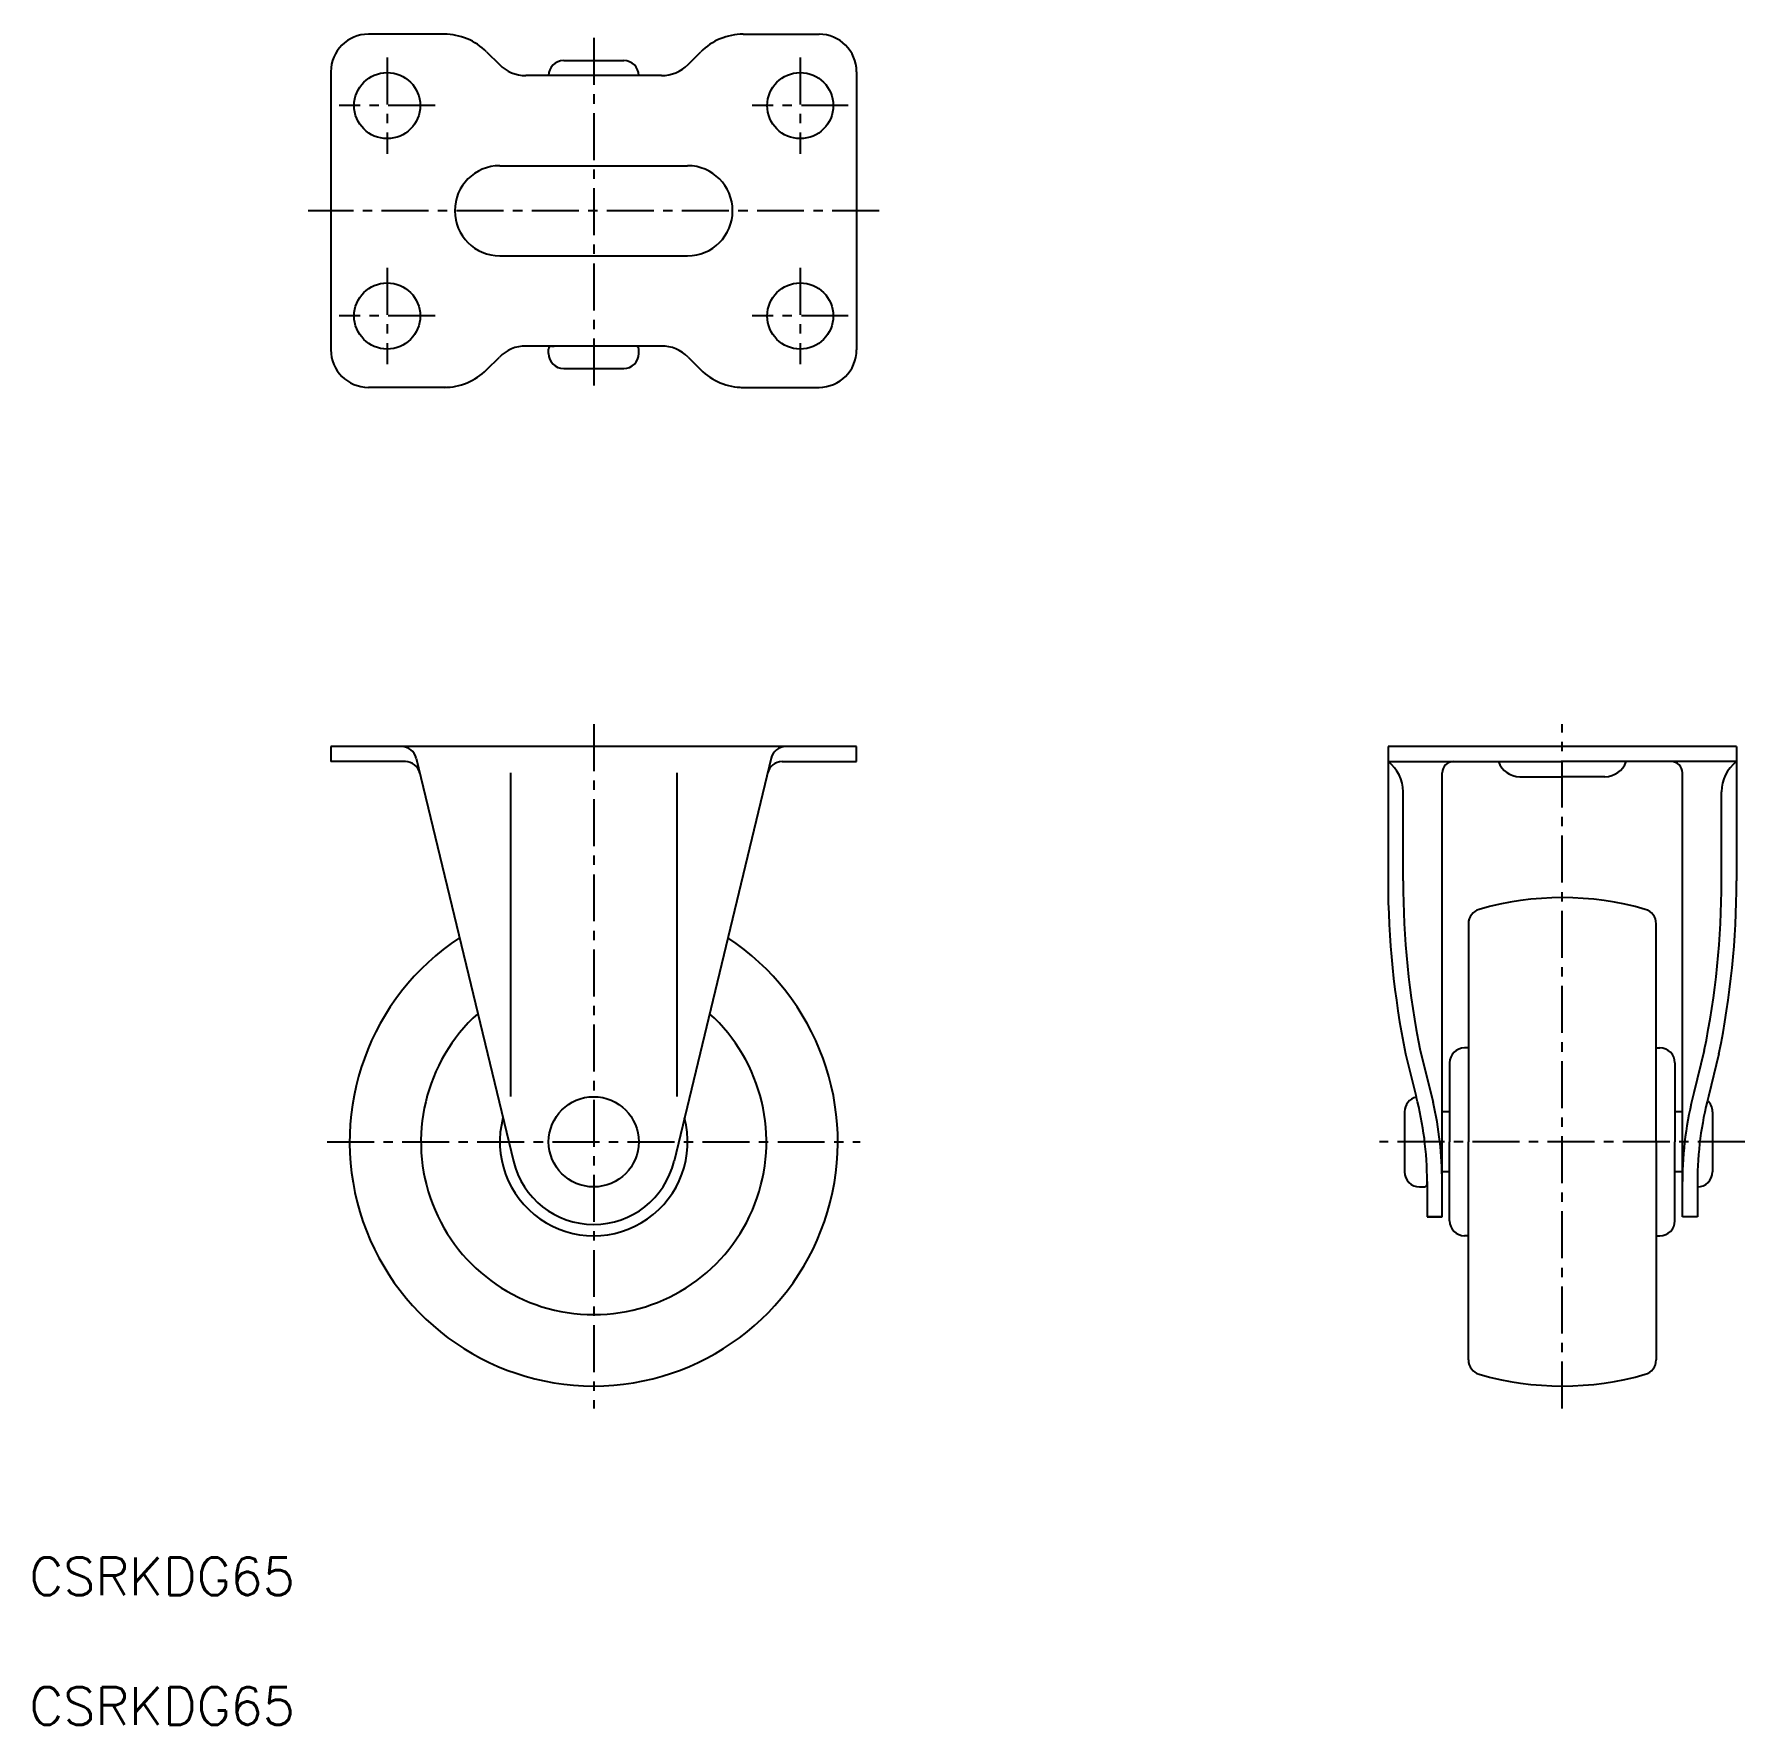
# Model space of a CAD drawing. Extents: x 15 to 242, y 26 to 251.
import ezdxf

# ---------------------------------------------------------------- set-up
doc = ezdxf.new("R2010")
doc.units = 0
doc.header["$LTSCALE"] = 5
doc.linetypes.add('CENTER', pattern=[2, 1.25, -0.25, 0.25, -0.25])
doc.layers.get('0').update_dxf_attribs({"linetype": 'CONTINUOUS'})
doc.layers.add('CENTER', color=1, linetype='CENTER')
doc.styles.get("Standard").update_dxf_attribs({"font": 'txt.shx'})

msp = doc.modelspace()

# ---------------------------------------------------------------- linework, layer by layer
at = {"color": 7, "linetype": 'CONTINUOUS'}
for p, q in [((69.241704, 251.300644), (59.155412, 251.300644)), ((109.069121, 251.300644), (119.155412, 251.300644)), ((74.898558, 248.957498), (76.590946, 247.26511)), ((101.719878, 247.26511), (103.412266, 248.957498)), ((54.155412, 246.300644), (54.155412, 209.300644)), ((85.155412, 247.800644), (93.155412, 247.800644)), ((124.155412, 246.300644), (124.155412, 209.300644)), ((98.184344, 245.800644), (80.12648, 245.800644)), ((76.655412, 233.800644), (101.655412, 233.800644)), ((76.655412, 221.800644), (101.655412, 221.800644)), ((98.184344, 209.800644), (80.12648, 209.800644)), ((83.555412, 209.800644), (83.87223, 209.800644)), ((94.755412, 209.800644), (94.438595, 209.800644)), ((74.898558, 206.64379), (76.590946, 208.336178)), ((83.155412, 208.800644), (83.155412, 209.400644)), ((95.155412, 208.800644), (95.155412, 209.400644)), ((101.719878, 208.336178), (103.412266, 206.64379)), ((85.155412, 206.800644), (93.155412, 206.800644)), ((69.541704, 204.300644), (59.155412, 204.300644)), ((108.769121, 204.300644), (119.155412, 204.300644)), ((54.155412, 156.479817), (54.155412, 154.479817)), ((124.155412, 156.479817), (54.155412, 156.479817)), ((65.52465, 154.948683), (78.461957, 101.301055)), ((112.786174, 154.948683), (99.848867, 101.301055)), ((124.155412, 154.479817), (124.155412, 156.479817)), ((194.923582, 156.479817), (194.923582, 138.620513)), ((241.323582, 156.479817), (194.923582, 156.479817)), ((241.323582, 156.479817), (241.323582, 138.620513)), ((64.078385, 154.479817), (54.155412, 154.479817)), ((78.055412, 152.979817), (78.055412, 109.91869)), ((100.255412, 109.91869), (100.255412, 152.979817)), ((114.232439, 154.479817), (124.155412, 154.479817)), ((194.923582, 154.479817), (218.123582, 154.479817)), ((202.123582, 93.879817), (202.123582, 152.979817)), ((241.323582, 154.479817), (218.123582, 154.479817)), ((234.123582, 93.879817), (234.123582, 152.979817)), ((196.923582, 138.620513), (196.923582, 150.479817)), ((212.452009, 152.479817), (218.123582, 152.479817)), ((223.795155, 152.479817), (218.123582, 152.479817)), ((239.323582, 138.620513), (239.323582, 150.479817)), ((205.623582, 132.900359), (205.623582, 103.879817)), ((230.623582, 103.879817), (230.623582, 132.900359)), ((205.623582, 116.379817), (205.123582, 116.379817)), ((230.623582, 116.379817), (231.123582, 116.379817)), ((230.623582, 116.379817), (231.123582, 116.379817)), ((197.263582, 115.587963), (198.663582, 109.91869)), ((199.214793, 116.028825), (200.916526, 109.137687)), ((203.123582, 114.379817), (203.123582, 103.879817)), ((233.123582, 114.379817), (233.123582, 103.879817)), ((237.032371, 116.028825), (235.645321, 110.411991)), ((238.983582, 115.587963), (237.583582, 109.91869)), ((197.123582, 107.879817), (197.123582, 99.879817)), ((203.123582, 107.879817), (202.123582, 107.879817)), ((234.123582, 107.879817), (233.123582, 107.879817)), ((238.123582, 107.879817), (238.123582, 99.879817)), ((203.123582, 93.379817), (203.123582, 103.879817)), ((205.623582, 74.859275), (205.623582, 103.879817)), ((230.623582, 103.879817), (230.623582, 74.859275)), ((233.123582, 93.379817), (233.123582, 103.879817)), ((200.123582, 98.279817), (200.123582, 98.596635)), ((200.123582, 98.596635), (200.123582, 93.879817)), ((203.123582, 99.879817), (202.123582, 99.879817)), ((234.123582, 99.879817), (233.123582, 99.879817)), ((236.123582, 98.596635), (236.123582, 93.879817)), ((199.123582, 97.879817), (199.723582, 97.879817)), ((200.123582, 93.879817), (202.123582, 93.879817)), ((202.123582, 93.879817), (200.123582, 93.879817)), ((236.123582, 93.879817), (234.123582, 93.879817)), ((205.623582, 91.379817), (205.123582, 91.379817)), ((230.623582, 91.379817), (231.123582, 91.379817)), ((230.623582, 91.379817), (231.123582, 91.379817))]:
    msp.add_line(p, q, dxfattribs=at)
for centre, radius in [((61.655412, 241.800644), 4.4), ((116.655412, 241.800644), 4.4), ((61.655412, 213.800644), 4.4), ((116.655412, 213.800644), 4.4), ((89.155412, 103.879817), 6)]:
    msp.add_circle(centre, radius, dxfattribs=at)
for centre, radius, start, end in [((59.155412, 246.300644), 5, 90, 180), ((69.241704, 243.300644), 8, 45, 90), ((109.069121, 243.300644), 8, 90, 135), ((119.155412, 246.300644), 5, 0, 90), ((80.12648, 250.800644), 5, 225, 270), ((85.155412, 245.800644), 2, 90, 180), ((93.155412, 245.800644), 2, 0, 90), ((98.184344, 250.800644), 5, 270, 315), ((76.655412, 227.800644), 6, 90, 270), ((101.655412, 227.800644), 6, 270, 90), ((80.12648, 204.800644), 5, 90, 135), ((83.555412, 209.400644), 0.4, 90, 180), ((94.755412, 209.400644), 0.4, 0, 90), ((98.184344, 204.800644), 5, 45, 90), ((59.155412, 209.300644), 5, 180, 270), ((85.155412, 208.800644), 2, 180, 270), ((93.155412, 208.800644), 2, 270, 0), ((119.155412, 209.300644), 5, 270, 0), ((69.241704, 212.300644), 8, 270, 315), ((109.069121, 212.300644), 8, 225, 270), ((63.580386, 154.479817), 2, 13.558201, 90), ((114.730439, 154.479817), 2, 90, 166.441799), ((64.062692, 152.479817), 2, 13.558201, 90), ((114.248132, 152.479817), 2, 90, 166.441799), ((191.923582, 150.479817), 5, 0, 53.130102), ((203.623582, 152.979817), 1.5, 90, 180), ((212.452009, 155.479817), 3, 199.471221, 270), ((223.795155, 155.479817), 3, 270, 340.528779), ((232.623582, 152.979817), 1.5, 0, 90), ((244.323582, 150.479817), 5, 126.869898, 180), ((309.447937, 138.620513), 114.524355, 180, 191.602161), ((309.447937, 138.620513), 112.524355, 180, 191.582081), ((126.799227, 138.620513), 112.524355, 348.417919, 0), ((126.799227, 138.620513), 114.524355, 348.397839, 0), ((207.623582, 132.900359), 2, 106.040442, 180), ((218.123582, 96.379817), 40, 73.959558, 106.040442), ((228.623582, 132.900359), 2, 0, 73.959558), ((89.155412, 103.879817), 32.5, 123.341372, 56.658628), ((89.155412, 103.879817), 23, 132.130079, 47.869921), ((205.123582, 114.379817), 2, 90, 180), ((231.123582, 114.379817), 2, 0, 90), ((199.123582, 107.879817), 2, 102.627186, 180), ((155.493262, 98.596635), 44.63032, 0, 14.695696), ((280.753902, 98.596635), 46.63032, 165.322176, 180), ((280.753902, 98.596635), 44.63032, 165.304304, 180), ((236.123582, 107.879817), 2, 0, 48.609794), ((89.155412, 103.879817), 12.5, 165.200565, 14.799435), ((155.493262, 98.596635), 46.63032, 0, 13.064969), ((89.155412, 103.879817), 11, 193.558201, 346.441799), ((199.123582, 99.879817), 2, 180, 270), ((199.723582, 98.279817), 0.4, 270, 0), ((236.123582, 99.879817), 2, 270, 0), ((205.123582, 93.379817), 2, 180, 270), ((231.123582, 93.379817), 2, 270, 0), ((207.623582, 74.859275), 2, 180, 253.959558), ((218.123582, 111.379817), 40, 253.959558, 286.040442), ((228.623582, 74.859275), 2, 286.040442, 0)]:
    msp.add_arc(centre, radius, start, end, dxfattribs=at)
at = {"layer": 'CENTER', "color": 1, "linetype": 'CENTER'}
for p, q in [((89.155412, 250.800644), (89.155412, 203.800644)), ((61.655412, 248.200644), (61.655412, 235.400644)), ((116.655412, 248.200644), (116.655412, 235.400644)), ((68.055412, 241.800644), (55.255412, 241.800644)), ((123.055412, 241.800644), (110.255412, 241.800644)), ((127.155412, 227.800644), (51.155412, 227.800644)), ((61.655412, 220.200644), (61.655412, 207.400644)), ((116.655412, 220.200644), (116.655412, 207.400644)), ((68.055412, 213.800644), (55.255412, 213.800644)), ((123.055412, 213.800644), (110.255412, 213.800644)), ((89.155412, 159.479817), (89.155412, 68.379817)), ((218.123582, 68.379817), (218.123582, 159.479817)), ((53.655412, 103.879817), (124.655412, 103.879817)), ((242.423582, 103.879817), (193.806315, 103.879817))]:
    msp.add_line(p, q, dxfattribs=at)

# ---------------------------------------------------------------- texts
for p in [(14.014562, 43.553311), (14.014562, 26.2904)]:
    msp.add_text('CSRKDG65', height=5).set_placement(p)

doc.saveas('drawing.dxf')
